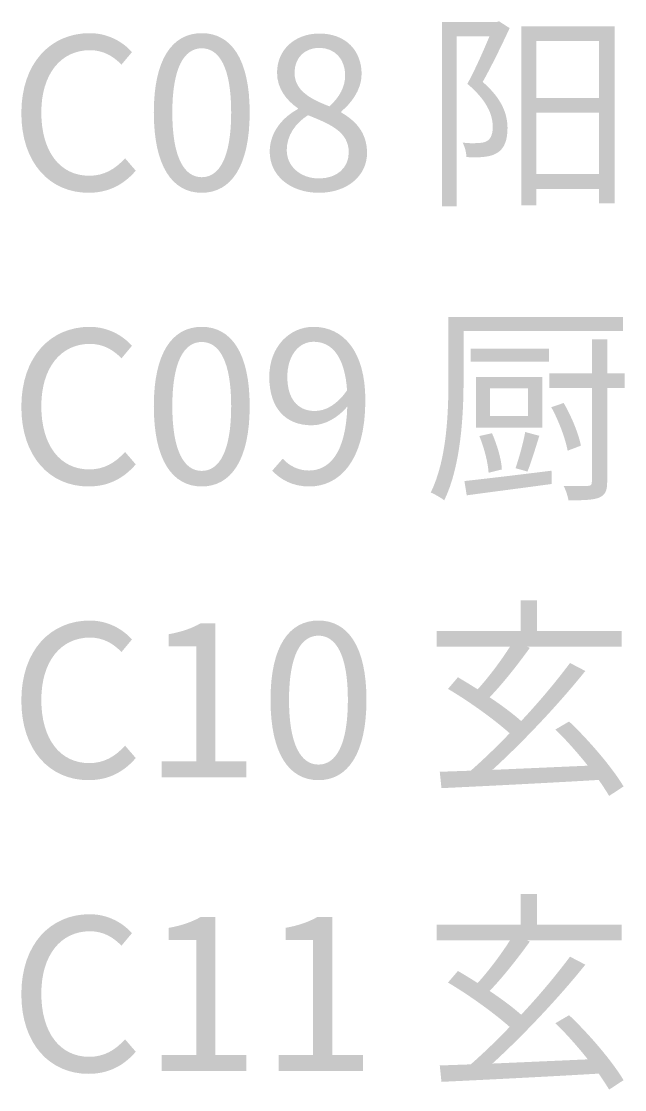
# Model space of a CAD drawing. Header units: millimetres. Extents: x -4600 to 229000, y -4300 to 19460.
# Drawn here: x 98217 to 99039, y 10970 to 12425 of the extents above; entities that cross this region are included whole.
import ezdxf

# ---------------------------------------------------------------- set-up
doc = ezdxf.new("R2010")
doc.units = ezdxf.units.MM
doc.header["$LTSCALE"] = 100
doc.layers.add('A-NOTE', color=7, linetype='Continuous', lineweight=18)

# ---------------------------------------------------------------- blocks, each defined once
blk = doc.blocks.new('A03_SHEET')
at = {"layer": 'A-NOTE'}
h = blk.add_hatch(color=256, dxfattribs=at)
edge = h.paths.add_edge_path()
edge.add_line((18789.9, 12423.9), (18789.9, 12172.7))
edge.add_line((18789.9, 12172.7), (18809.9, 12172.7))
edge.add_line((18809.9, 12172.7), (18809.9, 12404.4))
edge.add_line((18809.9, 12404.4), (18854.4, 12404.4))
edge.add_spline(control_points=[(18854.4, 12404.4), (18846.3, 12384.9), (18835.2, 12359.7), (18824.3, 12339.7)], knot_values=[0, 0, 0, 0, 1, 1, 1, 1], degree=3, periodic=0)
edge.add_spline(control_points=[(18824.3, 12339.7), (18851.2, 12317), (18858.6, 12297.6), (18858.9, 12281.8)], knot_values=[0, 0, 0, 0, 1, 1, 1, 1], degree=3, periodic=0)
edge.add_spline(control_points=[(18858.9, 12281.8), (18858.9, 12272.6), (18856.9, 12265.5), (18851.5, 12262)], knot_values=[0, 0, 0, 0, 1, 1, 1, 1], degree=3, periodic=0)
edge.add_spline(control_points=[(18851.5, 12262), (18848, 12260), (18844, 12259.2), (18839.7, 12259.2)], knot_values=[0, 0, 0, 0, 1, 1, 1, 1], degree=3, periodic=0)
edge.add_spline(control_points=[(18839.7, 12259.2), (18833.7, 12258.6), (18826, 12258.6), (18817.7, 12259.7)], knot_values=[0, 0, 0, 0, 1, 1, 1, 1], degree=3, periodic=0)
edge.add_spline(control_points=[(18817.7, 12259.7), (18821.1, 12254), (18822.8, 12245.4), (18823.1, 12240)], knot_values=[0, 0, 0, 0, 1, 1, 1, 1], degree=3, periodic=0)
edge.add_spline(control_points=[(18823.1, 12240), (18831.4, 12239.4), (18840.6, 12239.4), (18847.8, 12240.3), (18854.6, 12241.1), (18860.7, 12242.8), (18865.5, 12246), (18875, 12252), (18879, 12263.8), (18879, 12279.8)], knot_values=[0, 0, 0, 0, 1, 1, 1, 2, 2, 2, 3, 3, 3, 3], degree=3, periodic=0)
edge.add_spline(control_points=[(18879, 12279.8), (18878.7, 12297.9), (18872.4, 12318.5), (18845.2, 12342.3)], knot_values=[0, 0, 0, 0, 1, 1, 1, 1], degree=3, periodic=0)
edge.add_spline(control_points=[(18845.2, 12342.3), (18857.5, 12364.3), (18871, 12392.1), (18881.9, 12415.6)], knot_values=[0, 0, 0, 0, 1, 1, 1, 1], degree=3, periodic=0)
edge.add_line((18881.9, 12415.6), (18867.5, 12424.8))
edge.add_line((18867.5, 12424.8), (18864.1, 12423.9))
edge.add_line((18864.1, 12423.9), (18789.9, 12423.9))
h = blk.add_hatch(color=256, dxfattribs=at)
h.paths.add_polyline_path([(18897.6, 12418.2), (18897.6, 12174.4), (18918.2, 12174.4), (18918.2, 12196.4), (19003.6, 12196.4), (19003.6, 12177), (19025.1, 12177), (19025.1, 12418.2), (18897.6, 12418.2)])
h.paths.add_polyline_path([(18918.2, 12216.8), (18918.2, 12300.4), (19003.6, 12300.4), (19003.6, 12216.8), (18918.2, 12216.8)], flags=0)
h.paths.add_polyline_path([(18918.2, 12320.5), (18918.2, 12398.1), (19003.6, 12398.1), (19003.6, 12320.5), (18918.2, 12320.5)], flags=0)
h = blk.add_hatch(color=256, dxfattribs=at)
edge = h.paths.add_edge_path()
edge.add_spline(control_points=[(18308, 12191.3), (18335.2, 12191.3), (18355.9, 12202.2), (18372.5, 12221.4)], knot_values=[0, 0, 0, 0, 1, 1, 1, 1], degree=3, periodic=0)
edge.add_line((18372.5, 12221.4), (18357.9, 12238.3))
edge.add_spline(control_points=[(18357.9, 12238.3), (18344.4, 12223.4), (18329.2, 12214.5), (18309.2, 12214.5), (18269, 12214.5), (18243.8, 12247.7), (18243.8, 12300.7), (18243.8, 12353.1), (18270.5, 12385.5), (18310, 12385.5), (18328.1, 12385.5), (18341.8, 12377.5), (18353, 12365.8)], knot_values=[0, 0, 0, 0, 1, 1, 1, 2, 2, 2, 3, 3, 3, 4, 4, 4, 4], degree=3, periodic=0)
edge.add_line((18353, 12365.8), (18367.3, 12382.9))
edge.add_spline(control_points=[(18367.3, 12382.9), (18355.3, 12396.4), (18335.2, 12408.7), (18309.7, 12408.7), (18256.4, 12408.7), (18216.6, 12367.8), (18216.6, 12299.9), (18216.6, 12231.7), (18255.6, 12191.3), (18308, 12191.3)], knot_values=[0, 0, 0, 0, 1, 1, 1, 2, 2, 2, 3, 3, 3, 3], degree=3, periodic=0)
h = blk.add_hatch(color=256, dxfattribs=at)
edge = h.paths.add_edge_path()
edge.add_spline(control_points=[(18462.4, 12191.3), (18502.3, 12191.3), (18527.7, 12227.4), (18527.7, 12300.7), (18527.7, 12373.5), (18502.3, 12408.7), (18462.4, 12408.7), (18422.3, 12408.7), (18397.1, 12373.5), (18397.1, 12300.7), (18397.1, 12227.4), (18422.3, 12191.3), (18462.4, 12191.3)], knot_values=[0, 0, 0, 0, 1, 1, 1, 2, 2, 2, 3, 3, 3, 4, 4, 4, 4], degree=3, periodic=0)
edge = h.paths.add_edge_path(flags=0)
edge.add_spline(control_points=[(18462.4, 12212.5), (18438.6, 12212.5), (18422.3, 12239.1), (18422.3, 12300.7), (18422.3, 12362), (18438.6, 12388.1), (18462.4, 12388.1), (18486.2, 12388.1), (18502.5, 12362), (18502.5, 12300.7), (18502.5, 12239.1), (18486.2, 12212.5), (18462.4, 12212.5)], knot_values=[0, 0, 0, 0, 1, 1, 1, 2, 2, 2, 3, 3, 3, 4, 4, 4, 4], degree=3, periodic=0)
h = blk.add_hatch(color=256, dxfattribs=at)
edge = h.paths.add_edge_path()
edge.add_spline(control_points=[(18622, 12191.3), (18661.3, 12191.3), (18687.6, 12215.1), (18687.6, 12245.4), (18687.6, 12274.4), (18670.7, 12290.1), (18652.4, 12300.7)], knot_values=[0, 0, 0, 0, 1, 1, 1, 2, 2, 2, 2], degree=3, periodic=0)
edge.add_line((18652.4, 12300.7), (18652.4, 12302.1))
edge.add_spline(control_points=[(18652.4, 12302.1), (18664.7, 12311.9), (18680.2, 12330.8), (18680.2, 12352.9), (18680.2, 12385.2), (18658.4, 12408.2), (18622.6, 12408.2), (18589.9, 12408.2), (18565, 12386.7), (18565, 12354.9), (18565, 12332.8), (18578.2, 12317), (18593.4, 12306.4)], knot_values=[0, 0, 0, 0, 1, 1, 1, 2, 2, 2, 3, 3, 3, 4, 4, 4, 4], degree=3, periodic=0)
edge.add_line((18593.4, 12306.4), (18593.4, 12305.3))
edge.add_spline(control_points=[(18593.4, 12305.3), (18574.2, 12295), (18555, 12275.2), (18555, 12247.1), (18555, 12214.8), (18583, 12191.3), (18622, 12191.3)], knot_values=[0, 0, 0, 0, 1, 1, 1, 2, 2, 2, 2], degree=3, periodic=0)
edge = h.paths.add_edge_path(flags=0)
edge.add_spline(control_points=[(18622.3, 12210.8), (18597.1, 12210.8), (18578.2, 12227.1), (18578.2, 12249.4), (18578.2, 12269.5), (18590.2, 12286.1), (18607.1, 12297)], knot_values=[0, 0, 0, 0, 1, 1, 1, 2, 2, 2, 2], degree=3, periodic=0)
edge.add_spline(control_points=[(18607.1, 12297), (18636.9, 12285), (18662.7, 12274.6), (18662.7, 12246.3), (18662.7, 12225.4), (18646.6, 12210.8), (18622.3, 12210.8)], knot_values=[0, 0, 0, 0, 1, 1, 1, 2, 2, 2, 2], degree=3, periodic=0)
edge = h.paths.add_edge_path(flags=0)
edge.add_spline(control_points=[(18636.3, 12309), (18611.4, 12318.8), (18588.8, 12329.9), (18588.8, 12354.9), (18588.8, 12375.2), (18602.8, 12388.7), (18622.3, 12388.7), (18644.6, 12388.7), (18657.8, 12372.3), (18657.8, 12351.4), (18657.8, 12336), (18650.4, 12321.6), (18636.3, 12309)], knot_values=[0, 0, 0, 0, 1, 1, 1, 2, 2, 2, 3, 3, 3, 4, 4, 4, 4], degree=3, periodic=0)
h = blk.add_hatch(color=256, dxfattribs=at)
edge = h.paths.add_edge_path()
edge.add_line((18798.5, 12022.2), (18798.5, 11937.1))
edge.add_spline(control_points=[(18798.5, 11937.1), (18798.5, 11891.8), (18796.5, 11828.2), (18774.4, 11783)], knot_values=[0, 0, 0, 0, 1, 1, 1, 1], degree=3, periodic=0)
edge.add_spline(control_points=[(18774.4, 11783), (18779.6, 11781), (18789, 11775.5), (18792.8, 11772.4)], knot_values=[0, 0, 0, 0, 1, 1, 1, 1], degree=3, periodic=0)
edge.add_spline(control_points=[(18792.8, 11772.4), (18815.7, 11819.6), (18819.1, 11889.5), (18819.1, 11937.1)], knot_values=[0, 0, 0, 0, 1, 1, 1, 1], degree=3, periodic=0)
edge.add_line((18819.1, 11937.1), (18819.1, 12003))
edge.add_line((18819.1, 12003), (19036.3, 12003))
edge.add_line((19036.3, 12003), (19036.3, 12022.2))
edge.add_line((19036.3, 12022.2), (18798.5, 12022.2))
edge = h.paths.add_edge_path(flags=0)
edge.add_line((18993.9, 11991.5), (18993.9, 11945.4))
edge.add_line((18993.9, 11945.4), (18936, 11945.4))
edge.add_line((18936, 11945.4), (18936, 11925.6))
edge.add_line((18936, 11925.6), (18993.9, 11925.6))
edge.add_line((18993.9, 11925.6), (18993.9, 11797.6))
edge.add_spline(control_points=[(18993.9, 11797.6), (18993.9, 11793.6), (18992.7, 11792.1), (18988.4, 11792.1)], knot_values=[0, 0, 0, 0, 1, 1, 1, 1], degree=3, periodic=0)
edge.add_spline(control_points=[(18988.4, 11792.1), (18984.1, 11791.8), (18970.4, 11791.8), (18955.5, 11792.1)], knot_values=[0, 0, 0, 0, 1, 1, 1, 1], degree=3, periodic=0)
edge.add_spline(control_points=[(18955.5, 11792.1), (18958.3, 11786.7), (18961.2, 11777.8), (18962.1, 11772.4)], knot_values=[0, 0, 0, 0, 1, 1, 1, 1], degree=3, periodic=0)
edge.add_spline(control_points=[(18962.1, 11772.4), (18982.7, 11772.4), (18995.9, 11772.9), (19003.9, 11776.1)], knot_values=[0, 0, 0, 0, 1, 1, 1, 1], degree=3, periodic=0)
edge.add_spline(control_points=[(19003.9, 11776.1), (19011.9, 11779.5), (19014.8, 11785.3), (19014.8, 11797.6)], knot_values=[0, 0, 0, 0, 1, 1, 1, 1], degree=3, periodic=0)
edge.add_line((19014.8, 11797.6), (19014.8, 11925.6))
edge.add_line((19014.8, 11925.6), (19038.6, 11925.6))
edge.add_line((19038.6, 11925.6), (19038.6, 11945.4))
edge.add_line((19038.6, 11945.4), (19014.8, 11945.4))
edge.add_line((19014.8, 11945.4), (19014.8, 11991.5))
edge.add_line((19014.8, 11991.5), (18993.9, 11991.5))
edge = h.paths.add_edge_path(flags=0)
edge.add_spline(control_points=[(18938.6, 11899.3), (18948.9, 11880.7), (18958.1, 11855.7), (18960.9, 11840)], knot_values=[0, 0, 0, 0, 1, 1, 1, 1], degree=3, periodic=0)
edge.add_line((18960.9, 11840), (18979, 11846.9))
edge.add_spline(control_points=[(18979, 11846.9), (18976.1, 11862.3), (18966.1, 11887), (18955.5, 11905)], knot_values=[0, 0, 0, 0, 1, 1, 1, 1], degree=3, periodic=0)
edge.add_line((18955.5, 11905), (18938.6, 11899.3))
h.paths.add_polyline_path([(18836, 11940.5), (18836, 11871.5), (18926.5, 11871.5), (18926.5, 11940.5), (18836, 11940.5)], flags=0)
h.paths.add_polyline_path([(18855.2, 11924.8), (18906.8, 11924.8), (18906.8, 11887.5), (18855.2, 11887.5), (18855.2, 11924.8)], flags=0)
edge = h.paths.add_edge_path(flags=0)
edge.add_line((18820.3, 11798.7), (18823.4, 11779.2))
edge.add_spline(control_points=[(18823.4, 11779.2), (18854.4, 11783.5), (18897.6, 11789), (18939.2, 11794.7)], knot_values=[0, 0, 0, 0, 1, 1, 1, 1], degree=3, periodic=0)
edge.add_line((18939.2, 11794.7), (18938.9, 11812.8))
edge.add_spline(control_points=[(18938.9, 11812.8), (18895, 11807.3), (18849.8, 11801.9), (18820.3, 11798.7)], knot_values=[0, 0, 0, 0, 1, 1, 1, 1], degree=3, periodic=0)
h.paths.add_polyline_path([(18828.6, 11979.2), (18828.6, 11961.2), (18935.7, 11961.2), (18935.7, 11979.2), (18828.6, 11979.2)], flags=0)
edge = h.paths.add_edge_path(flags=0)
edge.add_spline(control_points=[(18903.1, 11865.5), (18900.5, 11850.9), (18894.5, 11829.4), (18889.9, 11816.2)], knot_values=[0, 0, 0, 0, 1, 1, 1, 1], degree=3, periodic=0)
edge.add_line((18889.9, 11816.2), (18906.2, 11811.6))
edge.add_spline(control_points=[(18906.2, 11811.6), (18911.1, 11823.9), (18917.1, 11843.4), (18922.3, 11860.3)], knot_values=[0, 0, 0, 0, 1, 1, 1, 1], degree=3, periodic=0)
edge.add_line((18922.3, 11860.3), (18903.1, 11865.5))
edge = h.paths.add_edge_path(flags=0)
edge.add_spline(control_points=[(18840.6, 11860), (18847.2, 11844), (18852.6, 11823.1), (18853.2, 11809.9)], knot_values=[0, 0, 0, 0, 1, 1, 1, 1], degree=3, periodic=0)
edge.add_line((18853.2, 11809.9), (18871.3, 11814.5))
edge.add_spline(control_points=[(18871.3, 11814.5), (18870.7, 11827.7), (18865, 11848), (18857.8, 11863.8)], knot_values=[0, 0, 0, 0, 1, 1, 1, 1], degree=3, periodic=0)
edge.add_line((18857.8, 11863.8), (18840.6, 11860))
h = blk.add_hatch(color=256, dxfattribs=at)
edge = h.paths.add_edge_path()
edge.add_spline(control_points=[(18308, 11791.3), (18335.2, 11791.3), (18355.9, 11802.2), (18372.5, 11821.4)], knot_values=[0, 0, 0, 0, 1, 1, 1, 1], degree=3, periodic=0)
edge.add_line((18372.5, 11821.4), (18357.9, 11838.3))
edge.add_spline(control_points=[(18357.9, 11838.3), (18344.4, 11823.4), (18329.2, 11814.5), (18309.2, 11814.5), (18269, 11814.5), (18243.8, 11847.7), (18243.8, 11900.7), (18243.8, 11953.1), (18270.5, 11985.5), (18310, 11985.5), (18328.1, 11985.5), (18341.8, 11977.5), (18353, 11965.8)], knot_values=[0, 0, 0, 0, 1, 1, 1, 2, 2, 2, 3, 3, 3, 4, 4, 4, 4], degree=3, periodic=0)
edge.add_line((18353, 11965.8), (18367.3, 11982.9))
edge.add_spline(control_points=[(18367.3, 11982.9), (18355.3, 11996.4), (18335.2, 12008.7), (18309.7, 12008.7), (18256.4, 12008.7), (18216.6, 11967.8), (18216.6, 11899.9), (18216.6, 11831.7), (18255.6, 11791.3), (18308, 11791.3)], knot_values=[0, 0, 0, 0, 1, 1, 1, 2, 2, 2, 3, 3, 3, 3], degree=3, periodic=0)
h = blk.add_hatch(color=256, dxfattribs=at)
edge = h.paths.add_edge_path()
edge.add_spline(control_points=[(18462.4, 11791.3), (18502.3, 11791.3), (18527.7, 11827.4), (18527.7, 11900.7), (18527.7, 11973.5), (18502.3, 12008.7), (18462.4, 12008.7), (18422.3, 12008.7), (18397.1, 11973.5), (18397.1, 11900.7), (18397.1, 11827.4), (18422.3, 11791.3), (18462.4, 11791.3)], knot_values=[0, 0, 0, 0, 1, 1, 1, 2, 2, 2, 3, 3, 3, 4, 4, 4, 4], degree=3, periodic=0)
edge = h.paths.add_edge_path(flags=0)
edge.add_spline(control_points=[(18462.4, 11812.5), (18438.6, 11812.5), (18422.3, 11839.1), (18422.3, 11900.7), (18422.3, 11962), (18438.6, 11988.1), (18462.4, 11988.1), (18486.2, 11988.1), (18502.5, 11962), (18502.5, 11900.7), (18502.5, 11839.1), (18486.2, 11812.5), (18462.4, 11812.5)], knot_values=[0, 0, 0, 0, 1, 1, 1, 2, 2, 2, 3, 3, 3, 4, 4, 4, 4], degree=3, periodic=0)
h = blk.add_hatch(color=256, dxfattribs=at)
edge = h.paths.add_edge_path()
edge.add_spline(control_points=[(18609.1, 11791.3), (18648.4, 11791.3), (18685.3, 11823.9), (18685.3, 11909), (18685.3, 11975.8), (18655, 12008.7), (18614.6, 12008.7), (18581.9, 12008.7), (18554.4, 11981.5), (18554.4, 11940.5), (18554.4, 11897.3), (18577.3, 11874.6), (18612.3, 11874.6), (18629.7, 11874.6), (18647.8, 11884.7), (18660.7, 11900.1)], knot_values=[0, 0, 0, 0, 1, 1, 1, 2, 2, 2, 3, 3, 3, 4, 4, 4, 5, 5, 5, 5], degree=3, periodic=0)
edge.add_spline(control_points=[(18660.7, 11900.1), (18658.7, 11835.1), (18635.2, 11813), (18608.3, 11813), (18594.5, 11813), (18581.9, 11819.1), (18572.7, 11829.1)], knot_values=[0, 0, 0, 0, 1, 1, 1, 2, 2, 2, 2], degree=3, periodic=0)
edge.add_line((18572.7, 11829.1), (18558.4, 11812.8))
edge.add_spline(control_points=[(18558.4, 11812.8), (18570.2, 11800.4), (18586.2, 11791.3), (18609.1, 11791.3)], knot_values=[0, 0, 0, 0, 1, 1, 1, 1], degree=3, periodic=0)
edge = h.paths.add_edge_path(flags=0)
edge.add_spline(control_points=[(18660.4, 11922.2), (18646.4, 11902.1), (18630.6, 11894.1), (18616.6, 11894.1), (18591.6, 11894.1), (18579, 11912.5), (18579, 11940.5), (18579, 11969.5), (18594.5, 11988.4), (18614.8, 11988.4), (18641.5, 11988.4), (18657.5, 11965.5), (18660.4, 11922.2)], knot_values=[0, 0, 0, 0, 1, 1, 1, 2, 2, 2, 3, 3, 3, 4, 4, 4, 4], degree=3, periodic=0)
h = blk.add_hatch(color=256, dxfattribs=at)
edge = h.paths.add_edge_path()
edge.add_spline(control_points=[(18797.9, 11515.6), (18826, 11499), (18860.4, 11474.4), (18881.9, 11455.2)], knot_values=[0, 0, 0, 0, 1, 1, 1, 1], degree=3, periodic=0)
edge.add_spline(control_points=[(18881.9, 11455.2), (18863.8, 11436.3), (18845.5, 11418.8), (18828.9, 11404.2)], knot_values=[0, 0, 0, 0, 1, 1, 1, 1], degree=3, periodic=0)
edge.add_line((18828.9, 11404.2), (18786.7, 11402.7))
edge.add_line((18786.7, 11402.7), (18789, 11380.4))
edge.add_spline(control_points=[(18789, 11380.4), (18843.8, 11383), (18925.4, 11387), (19003.3, 11391.6)], knot_values=[0, 0, 0, 0, 1, 1, 1, 1], degree=3, periodic=0)
edge.add_spline(control_points=[(19003.3, 11391.6), (19008.8, 11383.5), (19013.6, 11376.4), (19017.4, 11369.8)], knot_values=[0, 0, 0, 0, 1, 1, 1, 1], degree=3, periodic=0)
edge.add_line((19017.4, 11369.8), (19037.1, 11382.7))
edge.add_spline(control_points=[(19037.1, 11382.7), (19022.5, 11407.3), (18991.6, 11444), (18962.9, 11471.2)], knot_values=[0, 0, 0, 0, 1, 1, 1, 1], degree=3, periodic=0)
edge.add_line((18962.9, 11471.2), (18944.3, 11460.3))
edge.add_spline(control_points=[(18944.3, 11460.3), (18958.9, 11446), (18974.7, 11428.2), (18988.4, 11411)], knot_values=[0, 0, 0, 0, 1, 1, 1, 1], degree=3, periodic=0)
edge.add_line((18988.4, 11411), (18858.4, 11405.3))
edge.add_spline(control_points=[(18858.4, 11405.3), (18900.2, 11443.4), (18949.5, 11495.6), (18985, 11540)], knot_values=[0, 0, 0, 0, 1, 1, 1, 1], degree=3, periodic=0)
edge.add_line((18985, 11540), (18964.1, 11550.9))
edge.add_spline(control_points=[(18964.1, 11550.9), (18946, 11526.5), (18922.5, 11498.4), (18897.6, 11471.8)], knot_values=[0, 0, 0, 0, 1, 1, 1, 1], degree=3, periodic=0)
edge.add_spline(control_points=[(18897.6, 11471.8), (18886.4, 11481.8), (18871, 11493.3), (18854.6, 11504.2)], knot_values=[0, 0, 0, 0, 1, 1, 1, 1], degree=3, periodic=0)
edge.add_spline(control_points=[(18854.6, 11504.2), (18872.4, 11522.5), (18893.3, 11549.1), (18909.4, 11571.5)], knot_values=[0, 0, 0, 0, 1, 1, 1, 1], degree=3, periodic=0)
edge.add_line((18909.4, 11571.5), (18905.3, 11573.2))
edge.add_line((18905.3, 11573.2), (19034.6, 11573.2))
edge.add_line((19034.6, 11573.2), (19034.6, 11594.4))
edge.add_line((19034.6, 11594.4), (18919.1, 11594.4))
edge.add_line((18919.1, 11594.4), (18919.1, 11636.2))
edge.add_line((18919.1, 11636.2), (18896.8, 11636.2))
edge.add_line((18896.8, 11636.2), (18896.8, 11594.4))
edge.add_line((18896.8, 11594.4), (18782.4, 11594.4))
edge.add_line((18782.4, 11594.4), (18782.4, 11573.2))
edge.add_line((18782.4, 11573.2), (18882.4, 11573.2))
edge.add_spline(control_points=[(18882.4, 11573.2), (18870.4, 11554.3), (18853.5, 11531.7), (18838.3, 11515)], knot_values=[0, 0, 0, 0, 1, 1, 1, 1], degree=3, periodic=0)
edge.add_spline(control_points=[(18838.3, 11515), (18829.1, 11520.8), (18820, 11526.5), (18811.4, 11531.4)], knot_values=[0, 0, 0, 0, 1, 1, 1, 1], degree=3, periodic=0)
edge.add_line((18811.4, 11531.4), (18797.9, 11515.6))
h = blk.add_hatch(color=256, dxfattribs=at)
edge = h.paths.add_edge_path()
edge.add_spline(control_points=[(18308, 11391.3), (18335.2, 11391.3), (18355.9, 11402.2), (18372.5, 11421.4)], knot_values=[0, 0, 0, 0, 1, 1, 1, 1], degree=3, periodic=0)
edge.add_line((18372.5, 11421.4), (18357.9, 11438.3))
edge.add_spline(control_points=[(18357.9, 11438.3), (18344.4, 11423.4), (18329.2, 11414.5), (18309.2, 11414.5), (18269, 11414.5), (18243.8, 11447.7), (18243.8, 11500.7), (18243.8, 11553.1), (18270.5, 11585.5), (18310, 11585.5), (18328.1, 11585.5), (18341.8, 11577.5), (18353, 11565.8)], knot_values=[0, 0, 0, 0, 1, 1, 1, 2, 2, 2, 3, 3, 3, 4, 4, 4, 4], degree=3, periodic=0)
edge.add_line((18353, 11565.8), (18367.3, 11582.9))
edge.add_spline(control_points=[(18367.3, 11582.9), (18355.3, 11596.4), (18335.2, 11608.7), (18309.7, 11608.7), (18256.4, 11608.7), (18216.6, 11567.8), (18216.6, 11499.9), (18216.6, 11431.7), (18255.6, 11391.3), (18308, 11391.3)], knot_values=[0, 0, 0, 0, 1, 1, 1, 2, 2, 2, 3, 3, 3, 3], degree=3, periodic=0)
h = blk.add_hatch(color=256, dxfattribs=at)
edge = h.paths.add_edge_path()
edge.add_line((18408, 11395), (18523.2, 11395))
edge.add_line((18523.2, 11395), (18523.2, 11416.8))
edge.add_line((18523.2, 11416.8), (18481.1, 11416.8))
edge.add_line((18481.1, 11416.8), (18481.1, 11605))
edge.add_line((18481.1, 11605), (18461, 11605))
edge.add_spline(control_points=[(18461, 11605), (18449.5, 11598.4), (18436.1, 11593.5), (18417.4, 11590.1)], knot_values=[0, 0, 0, 0, 1, 1, 1, 1], degree=3, periodic=0)
edge.add_line((18417.4, 11590.1), (18417.4, 11573.5))
edge.add_line((18417.4, 11573.5), (18455, 11573.5))
edge.add_line((18455, 11573.5), (18455, 11416.8))
edge.add_line((18455, 11416.8), (18408, 11416.8))
edge.add_line((18408, 11416.8), (18408, 11395))
h = blk.add_hatch(color=256, dxfattribs=at)
edge = h.paths.add_edge_path()
edge.add_spline(control_points=[(18621.4, 11391.3), (18661.3, 11391.3), (18686.8, 11427.4), (18686.8, 11500.7), (18686.8, 11573.5), (18661.3, 11608.7), (18621.4, 11608.7), (18581.3, 11608.7), (18556.1, 11573.5), (18556.1, 11500.7), (18556.1, 11427.4), (18581.3, 11391.3), (18621.4, 11391.3)], knot_values=[0, 0, 0, 0, 1, 1, 1, 2, 2, 2, 3, 3, 3, 4, 4, 4, 4], degree=3, periodic=0)
edge = h.paths.add_edge_path(flags=0)
edge.add_spline(control_points=[(18621.4, 11412.5), (18597.7, 11412.5), (18581.3, 11439.1), (18581.3, 11500.7), (18581.3, 11562), (18597.7, 11588.1), (18621.4, 11588.1), (18645.2, 11588.1), (18661.5, 11562), (18661.5, 11500.7), (18661.5, 11439.1), (18645.2, 11412.5), (18621.4, 11412.5)], knot_values=[0, 0, 0, 0, 1, 1, 1, 2, 2, 2, 3, 3, 3, 4, 4, 4, 4], degree=3, periodic=0)
h = blk.add_hatch(color=256, dxfattribs=at)
edge = h.paths.add_edge_path()
edge.add_spline(control_points=[(18797.9, 11115.6), (18826, 11099), (18860.4, 11074.4), (18881.9, 11055.2)], knot_values=[0, 0, 0, 0, 1, 1, 1, 1], degree=3, periodic=0)
edge.add_spline(control_points=[(18881.9, 11055.2), (18863.8, 11036.3), (18845.5, 11018.8), (18828.9, 11004.2)], knot_values=[0, 0, 0, 0, 1, 1, 1, 1], degree=3, periodic=0)
edge.add_line((18828.9, 11004.2), (18786.7, 11002.7))
edge.add_line((18786.7, 11002.7), (18789, 10980.4))
edge.add_spline(control_points=[(18789, 10980.4), (18843.8, 10983), (18925.4, 10987), (19003.3, 10991.6)], knot_values=[0, 0, 0, 0, 1, 1, 1, 1], degree=3, periodic=0)
edge.add_spline(control_points=[(19003.3, 10991.6), (19008.8, 10983.5), (19013.6, 10976.4), (19017.4, 10969.8)], knot_values=[0, 0, 0, 0, 1, 1, 1, 1], degree=3, periodic=0)
edge.add_line((19017.4, 10969.8), (19037.1, 10982.7))
edge.add_spline(control_points=[(19037.1, 10982.7), (19022.5, 11007.3), (18991.6, 11044), (18962.9, 11071.2)], knot_values=[0, 0, 0, 0, 1, 1, 1, 1], degree=3, periodic=0)
edge.add_line((18962.9, 11071.2), (18944.3, 11060.3))
edge.add_spline(control_points=[(18944.3, 11060.3), (18958.9, 11046), (18974.7, 11028.2), (18988.4, 11011)], knot_values=[0, 0, 0, 0, 1, 1, 1, 1], degree=3, periodic=0)
edge.add_line((18988.4, 11011), (18858.4, 11005.3))
edge.add_spline(control_points=[(18858.4, 11005.3), (18900.2, 11043.4), (18949.5, 11095.6), (18985, 11140)], knot_values=[0, 0, 0, 0, 1, 1, 1, 1], degree=3, periodic=0)
edge.add_line((18985, 11140), (18964.1, 11150.9))
edge.add_spline(control_points=[(18964.1, 11150.9), (18946, 11126.5), (18922.5, 11098.4), (18897.6, 11071.8)], knot_values=[0, 0, 0, 0, 1, 1, 1, 1], degree=3, periodic=0)
edge.add_spline(control_points=[(18897.6, 11071.8), (18886.4, 11081.8), (18871, 11093.3), (18854.6, 11104.2)], knot_values=[0, 0, 0, 0, 1, 1, 1, 1], degree=3, periodic=0)
edge.add_spline(control_points=[(18854.6, 11104.2), (18872.4, 11122.5), (18893.3, 11149.1), (18909.4, 11171.5)], knot_values=[0, 0, 0, 0, 1, 1, 1, 1], degree=3, periodic=0)
edge.add_line((18909.4, 11171.5), (18905.3, 11173.2))
edge.add_line((18905.3, 11173.2), (19034.6, 11173.2))
edge.add_line((19034.6, 11173.2), (19034.6, 11194.4))
edge.add_line((19034.6, 11194.4), (18919.1, 11194.4))
edge.add_line((18919.1, 11194.4), (18919.1, 11236.2))
edge.add_line((18919.1, 11236.2), (18896.8, 11236.2))
edge.add_line((18896.8, 11236.2), (18896.8, 11194.4))
edge.add_line((18896.8, 11194.4), (18782.4, 11194.4))
edge.add_line((18782.4, 11194.4), (18782.4, 11173.2))
edge.add_line((18782.4, 11173.2), (18882.4, 11173.2))
edge.add_spline(control_points=[(18882.4, 11173.2), (18870.4, 11154.3), (18853.5, 11131.7), (18838.3, 11115)], knot_values=[0, 0, 0, 0, 1, 1, 1, 1], degree=3, periodic=0)
edge.add_spline(control_points=[(18838.3, 11115), (18829.1, 11120.8), (18820, 11126.5), (18811.4, 11131.4)], knot_values=[0, 0, 0, 0, 1, 1, 1, 1], degree=3, periodic=0)
edge.add_line((18811.4, 11131.4), (18797.9, 11115.6))
h = blk.add_hatch(color=256, dxfattribs=at)
edge = h.paths.add_edge_path()
edge.add_spline(control_points=[(18308, 10991.3), (18335.2, 10991.3), (18355.9, 11002.2), (18372.5, 11021.4)], knot_values=[0, 0, 0, 0, 1, 1, 1, 1], degree=3, periodic=0)
edge.add_line((18372.5, 11021.4), (18357.9, 11038.3))
edge.add_spline(control_points=[(18357.9, 11038.3), (18344.4, 11023.4), (18329.2, 11014.5), (18309.2, 11014.5), (18269, 11014.5), (18243.8, 11047.7), (18243.8, 11100.7), (18243.8, 11153.1), (18270.5, 11185.5), (18310, 11185.5), (18328.1, 11185.5), (18341.8, 11177.5), (18353, 11165.8)], knot_values=[0, 0, 0, 0, 1, 1, 1, 2, 2, 2, 3, 3, 3, 4, 4, 4, 4], degree=3, periodic=0)
edge.add_line((18353, 11165.8), (18367.3, 11182.9))
edge.add_spline(control_points=[(18367.3, 11182.9), (18355.3, 11196.4), (18335.2, 11208.7), (18309.7, 11208.7), (18256.4, 11208.7), (18216.6, 11167.8), (18216.6, 11099.9), (18216.6, 11031.7), (18255.6, 10991.3), (18308, 10991.3)], knot_values=[0, 0, 0, 0, 1, 1, 1, 2, 2, 2, 3, 3, 3, 3], degree=3, periodic=0)
h = blk.add_hatch(color=256, dxfattribs=at)
edge = h.paths.add_edge_path()
edge.add_line((18408, 10995), (18523.2, 10995))
edge.add_line((18523.2, 10995), (18523.2, 11016.8))
edge.add_line((18523.2, 11016.8), (18481.1, 11016.8))
edge.add_line((18481.1, 11016.8), (18481.1, 11205))
edge.add_line((18481.1, 11205), (18461, 11205))
edge.add_spline(control_points=[(18461, 11205), (18449.5, 11198.4), (18436.1, 11193.5), (18417.4, 11190.1)], knot_values=[0, 0, 0, 0, 1, 1, 1, 1], degree=3, periodic=0)
edge.add_line((18417.4, 11190.1), (18417.4, 11173.5))
edge.add_line((18417.4, 11173.5), (18455, 11173.5))
edge.add_line((18455, 11173.5), (18455, 11016.8))
edge.add_line((18455, 11016.8), (18408, 11016.8))
edge.add_line((18408, 11016.8), (18408, 10995))
h = blk.add_hatch(color=256, dxfattribs=at)
edge = h.paths.add_edge_path()
edge.add_line((18567, 10995), (18682.2, 10995))
edge.add_line((18682.2, 10995), (18682.2, 11016.8))
edge.add_line((18682.2, 11016.8), (18640.1, 11016.8))
edge.add_line((18640.1, 11016.8), (18640.1, 11205))
edge.add_line((18640.1, 11205), (18620, 11205))
edge.add_spline(control_points=[(18620, 11205), (18608.5, 11198.4), (18595.1, 11193.5), (18576.5, 11190.1)], knot_values=[0, 0, 0, 0, 1, 1, 1, 1], degree=3, periodic=0)
edge.add_line((18576.5, 11190.1), (18576.5, 11173.5))
edge.add_line((18576.5, 11173.5), (18614, 11173.5))
edge.add_line((18614, 11173.5), (18614, 11016.8))
edge.add_line((18614, 11016.8), (18567, 11016.8))
edge.add_line((18567, 11016.8), (18567, 10995))

msp = doc.modelspace()

# ---------------------------------------------------------------- block references
msp.add_blockref('A03_SHEET', (80000, 0))

doc.saveas('drawing.dxf')
